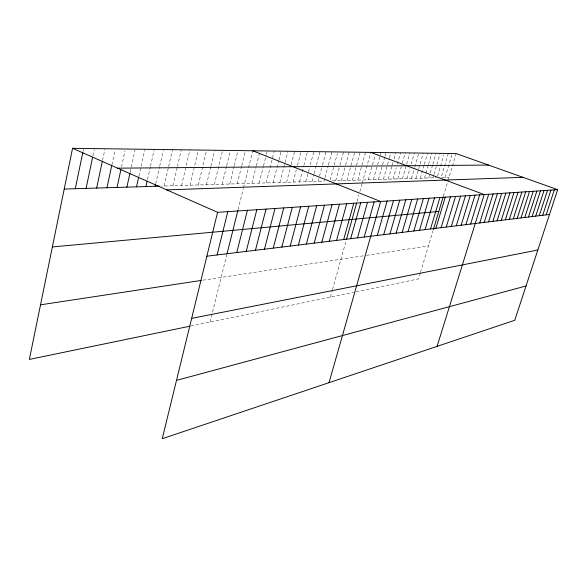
<?xml version="1.0" encoding="UTF-8"?>
<svg xmlns="http://www.w3.org/2000/svg" width="587" height="587" viewBox="0 0 587 587"><rect width="100%" height="100%" fill="white"/><g stroke="black" fill="none" stroke-linecap="round" stroke-linejoin="round"><path stroke-width="0.44" stroke-dasharray="2.94 2.2" d="M83.083 151.138L83.449 149.347M92.966 155.672L94.265 149.487M102.542 160.361L104.824 149.641M111.904 164.786L115.133 149.773M121.509 166.891L125.009 150.815M130.189 172.13L135.054 150.045M138.899 176.122L140.887 167.178M141.085 166.282L144.673 150.191M147.513 179.49L150.301 167.112M150.499 166.224L154.08 150.309M155.731 183.658L159.503 167.038M159.701 166.165L163.281 150.426M164.14 186.006L168.41 167.398M168.616 166.51L172.483 149.67M172.96 185.741L177.223 167.332M177.428 166.451L181.288 149.795M181.588 185.477L189.909 149.912M190.041 185.221L198.347 150.03M198.318 184.971L206.609 150.14M206.426 184.722L210.667 167.046M210.88 166.158L214.695 150.25M214.365 184.479L222.62 150.36M222.143 184.245L226.479 166.466M226.699 165.578L230.383 150.47M229.774 184.01L234.103 166.415M234.316 165.534L237.992 150.573M237.251 183.782L241.565 166.356M241.785 165.483L245.454 150.676M210.029 322.043L226.89 254.45M238.087 209.588L243.319 188.618M243.532 187.774L252.762 150.771M251.926 183.335L256.115 166.664M256.336 165.791L260.085 150.874M259.124 183.115L263.306 166.613M263.526 165.739L266.16 155.32M266.381 154.447L267.261 150.976M266.19 182.902L274.298 151.072M273.109 182.689L278.73 160.801M278.957 159.921L281.202 151.167M279.904 182.484L287.975 151.255M286.573 182.278L290.249 168.139M291.167 164.602L294.615 151.351M293.118 182.08L296.325 169.826M297.47 165.446L301.131 151.439M299.539 181.882L303.648 166.275M303.875 165.402L307.529 151.527M305.842 181.691L309.356 168.425M310.296 164.881L313.803 151.615M312.035 181.508L313.898 174.493M314.133 173.613L316.232 165.725M316.466 164.844L319.966 151.695M318.11 181.317L319.277 176.973M319.504 176.107L322.3 165.681M322.534 164.815L326.02 151.784M324.78 178.558L324.083 181.141L161.44 186.094M325.007 177.692L328.258 165.637M328.485 164.778L331.963 151.864M330.188 180.077L337.327 153.699M335.713 180.781L339.741 165.967M339.983 165.094L343.534 152.018M341.377 180.613L345.391 165.923M345.626 165.057L349.17 152.099M346.939 180.444L354.709 152.172M352.413 180.275L360.154 152.246M357.791 180.114L365.503 152.319M330.386 297.147L332.293 290.308M332.536 289.45L346.044 241.008M357.094 201.414L358.928 194.833M359.846 191.531L361.922 184.091M362.15 183.261L370.764 152.393M368.276 179.791L372.231 165.688M372.474 164.808L374.946 155.988M373.391 179.637L377.331 165.651M377.573 164.771L381.022 152.532M378.424 179.483L382.342 165.607M382.592 164.742L384.801 156.942M385.043 156.069L386.026 152.605M383.377 179.336L387.281 165.571M387.523 164.712L389.232 158.688M389.482 157.83L390.942 152.671M388.242 179.182L392.013 165.96M392.263 165.079L393.019 162.438M394.024 158.908L395.785 152.737M393.033 179.035L396.291 167.669M397.296 164.169L400.547 152.803M397.751 178.896L401.244 166.752M402.242 163.281L405.235 152.869M402.396 178.756L406.373 164.984M406.622 164.118L409.851 152.928M406.967 178.617L409.939 168.366M411.171 164.096L414.393 152.994M411.465 178.477L414.525 167.955M414.782 167.082L418.861 153.053M415.897 178.345L418.436 169.643M418.692 168.77L423.264 153.112M420.255 178.206L424.056 165.263M424.306 164.397L427.593 153.178M424.555 178.081L428.334 165.226M428.591 164.367L431.863 153.236M428.789 177.949L430.044 173.701M430.293 172.849L432.553 165.196M432.802 164.345L436.068 153.288M432.957 177.824L433.734 175.197M433.991 174.324L440.206 153.346M437.579 175.961L443.772 155.137M448.307 153.456L441.116 177.575L449.033 177.333M445.107 177.45L452.269 153.515M420.255 273.19L418.538 278.913L356.126 291.827M420.505 272.368L433.074 230.5M443.383 196.161L447.749 181.625M448.006 180.767L456.172 153.567M190.804 326.02L353.631 292.341M202.845 280.197L364.043 255.741M366.523 255.36L428.429 245.968M332.418 180.884L436.244 177.722"/><path stroke-width="0.88" d="M557.65 189.66L217.586 212.333L162.239 438.702L514.762 320.267L557.65 189.66L456.172 153.567L72.553 148.298L29.35 359.42L189.953 326.196M75.283 188.713L82.892 152.033M86.091 188.383L92.592 157.441M96.65 188.067L102.351 161.256M106.959 187.752L111.713 165.666M117.033 187.444L120.922 169.577M126.88 187.143L129.991 173.011M136.507 186.849L138.693 177.017M145.921 186.563L147.117 181.258M155.129 186.284L155.526 184.531M217.087 254.956L227.785 211.658M227.052 253.745L237.882 210.425M236.766 252.557L247.398 210.344M246.232 251.405L256.835 209.72M255.462 250.282L266.028 209.104M264.473 249.182L274.995 208.51M273.256 248.118L283.741 207.923M281.833 247.068L292.275 207.35M290.205 246.048L300.61 206.8M298.379 245.05L308.747 206.257M306.37 244.082L316.687 205.729M314.177 243.128L324.45 205.208M321.808 242.196L332.037 204.702M329.263 241.286L339.447 204.21M336.556 240.399L346.697 203.726M343.688 239.533L353.785 203.256M346.491 239.415L356.632 203.051M350.674 238.682L360.719 202.794M357.498 237.852L367.499 202.339M364.189 237.038L374.139 201.899M329.021 382.665L380.64 201.458L252.762 150.771M377.28 235.438L387.134 201.025M383.693 234.661L393.495 200.607M389.966 233.89L399.725 200.189M396.115 233.142L405.83 199.785M402.139 232.408L411.803 199.382M408.046 231.689L417.658 198.993M413.828 230.985L423.388 198.611M419.5 230.295L429.016 198.237M425.061 229.62L434.527 197.87M430.513 228.952L439.927 197.511M433.331 229.634L443.126 197.012M435.862 228.299L445.225 197.151M441.108 227.661L450.427 196.806M446.259 227.037L455.527 196.469M451.308 226.421L460.531 196.131M456.268 225.812L465.44 195.809M461.14 225.225L470.26 195.486M465.917 224.638L474.993 195.17M470.613 224.065L479.645 194.862M437.095 346.359L484.209 194.554L370.764 152.393M479.755 222.95L488.692 194.253M484.202 222.407L493.095 193.959M488.575 221.879L497.424 193.673M492.875 221.35L501.672 193.387M497.101 220.837L505.855 193.108M501.254 220.33L509.964 192.837M505.341 219.839L513.999 192.565M509.355 219.347L517.976 192.301M513.309 218.863L521.88 192.044M517.191 218.393L525.725 191.788M521.014 217.924L529.503 191.538M524.778 217.469L533.216 191.289M528.483 217.014L536.878 191.046M532.123 216.574L540.48 190.804M535.711 216.133L544.017 190.57M539.24 215.708L547.51 190.335M542.718 215.282L550.944 190.107M546.137 214.864L554.319 189.88M176.496 380.383L526.018 285.979M191.663 318.367L537.831 250.003M40.525 304.829L201.136 280.461M206.859 256.203L549.505 214.453M52.375 246.929L438.797 211.437M166.774 189.902L522.988 177.333M64.218 189.051L159.635 186.145M117.554 168.168L488.509 165.064M72.553 148.298L217.586 212.333"/></g></svg>
